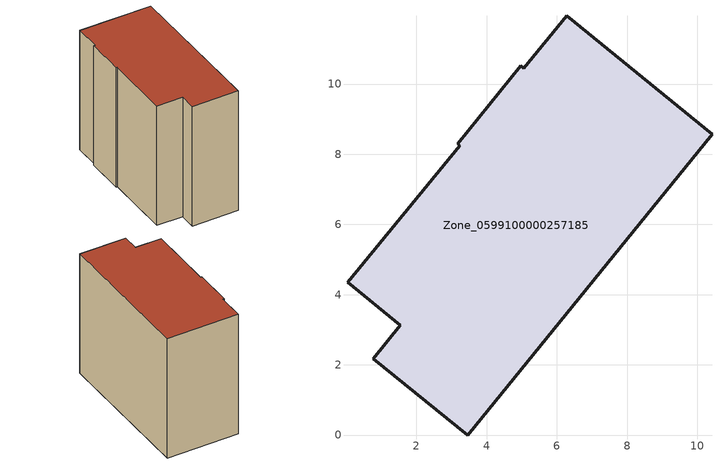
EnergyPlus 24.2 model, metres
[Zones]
Zone_0599100000257185
 floor ground (C_G): 6.28,11.94 10.42,8.57 3.46,0 0.77,2.18 1.54,3.13 0.04,4.35 3.24,8.25 3.17,8.3 4.97,10.52 5.05,10.46 z0
 wall outside (C_F): 6.28,11.94 5.05,10.46 4.97,10.52 3.17,8.3 3.24,8.25 0.04,4.35 1.54,3.13 0.77,2.18 3.46,0 10.42,8.57 6.28,11.94 z0:9.5
 roof outside (C_R): 10.42,8.57 6.28,11.94 5.05,10.46 4.97,10.52 3.17,8.3 3.24,8.25 0.04,4.35 1.54,3.13 0.77,2.18 3.46,0 z9.5
[BUILDING]
Pand.0599100000257185: North Axis=0; Terrain=City; Loads Convergence Tolerance Value=0.04; Temperature Convergence Tolerance Value=0.4; Solar Distribution=FullExterior; Maximum Number of Warmup Days=25; Minimum Number of Warmup Days=1
[Site:Location]
Rotterdam.The.Hague.AP_ZH_NLD Design_Conditions: Latitude=51.96; Longitude=4.45; Time Zone=1; Elevation=-4.5
[SITE:GROUNDTEMPERATURE:BUILDINGSURFACE]
18, 18, 18, 18, 18, 18, 18, 18, 18, 18, 18, 18
[MATERIAL] Thermal Absorptance=0.9; Solar Absorptance=0.7; Visible Absorptance=0.7
Name | Roughness | Thickness | Conductivity | Density | Specific Heat
G.TC.1946 | MediumSmooth | 0.15 | 1 | 540 | 1210
F.TC.1946 | Rough | 0.3 | 0.857143 | 1920 | 840
R.TC.1946 | MediumRough | 0.2 | 0.909091 | 1500 | 1000
[CONSTRUCTION]
C_G: G.TC.1946
C_F: F.TC.1946
C_R: R.TC.1946
[ZONE]
Zone_0599100000257185: Type=1; Multiplier=1; Ceiling Height=Autocalculate; Volume=Autocalculate; Floor Area=autocalculate; Part of Total Floor Area=Yes
[ZONEINFILTRATION:DESIGNFLOWRATE]
Infil_Zone_0599100000257185: Zone or ZoneList or Space or SpaceList=Zone_0599100000257185; Schedule=AlwaysOn; Design Flow Rate Calculation Method=Flow/Area; Flow Rate per Floor Area=0.003; Constant Term Coefficient=1; Temperature Term Coefficient=0; Velocity Term Coefficient=0; Velocity Squared Term Coefficient=0
[HVACTEMPLATE:ZONE:IDEALLOADSAIRSYSTEM]
Zone_0599100000257185: Maximum Heating Supply Air Temperature=50; Minimum Cooling Supply Air Temperature=13; Maximum Heating Supply Air Humidity Ratio=0.0156; Minimum Cooling Supply Air Humidity Ratio=0.0077; Heating Limit=NoLimit; Cooling Limit=NoLimit; Dehumidification Control Type=ConstantSensibleHeatRatio; Cooling Sensible Heat Ratio=0.7; Dehumidification Setpoint=60; Humidification Control Type=None; Humidification Setpoint=30; Outdoor Air Method=None; Outdoor Air Flow Rate per Person=0.00944; Outdoor Air Flow Rate per Zone Floor Area=0; Outdoor Air Flow Rate per Zone=0; Demand Controlled Ventilation Type=None; Outdoor Air Economizer Type=NoEconomizer; Heat Recovery Type=None; Sensible Heat Recovery Effectiveness=0.7; Latent Heat Recovery Effectiveness=0.65
[ZONECONTROL:THERMOSTAT]
ThermostatControl_Zone_0599100000257185: Zone or ZoneList=Zone_0599100000257185; Control Type Schedule=DualSetpointControlType; Control 1=Thermostat_Zone_0599100000257185; Temperature Difference Between Cutout And Setpoint=0
[THERMOSTATSETPOINT:DUALSETPOINT]
Thermostat_Zone_0599100000257185: Heating Setpoint Temperature Schedule=HeatingSetpoint_Zone_0599100000257185; Cooling Setpoint Temperature Schedule=CoolingSetpoint_Zone_0599100000257185
[SCHEDULE:COMPACT]
HeatingSetpoint_Zone_0599100000257185: Through: 12/31, For: AllDays, Until: 24:00, 21
CoolingSetpoint_Zone_0599100000257185: Through: 12/31, For: AllDays, Until: 24:00, 24
DualSetpointControlType: Through: 12/31, For: AllDays, Until: 24:00, 4
AlwaysOn: Through: 12/31, For: AllDays, Until: 24:00, 1
